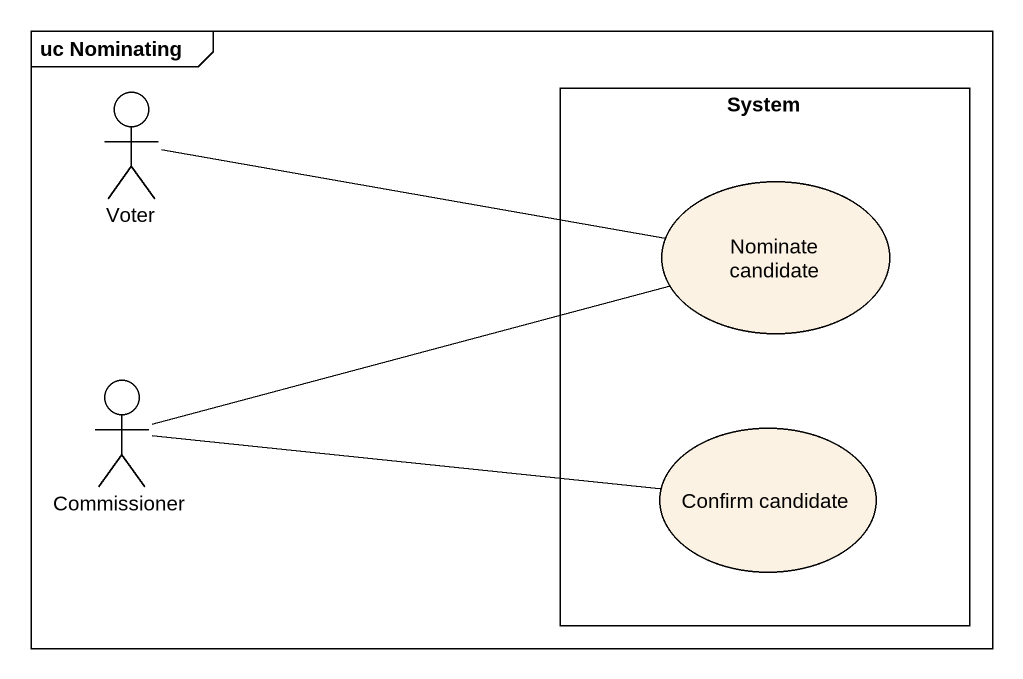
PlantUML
@startuml
mainframe uc Nominating
actor Voter
rectangle System {
  usecase "Nominate candidate" as Nominate_candidate
  usecase "Confirm candidate" as Confirm_candidate
}
actor Commissioner
Voter -right- Nominate_candidate
Commissioner -right- Nominate_candidate
Commissioner -right- Confirm_candidate
@enduml
